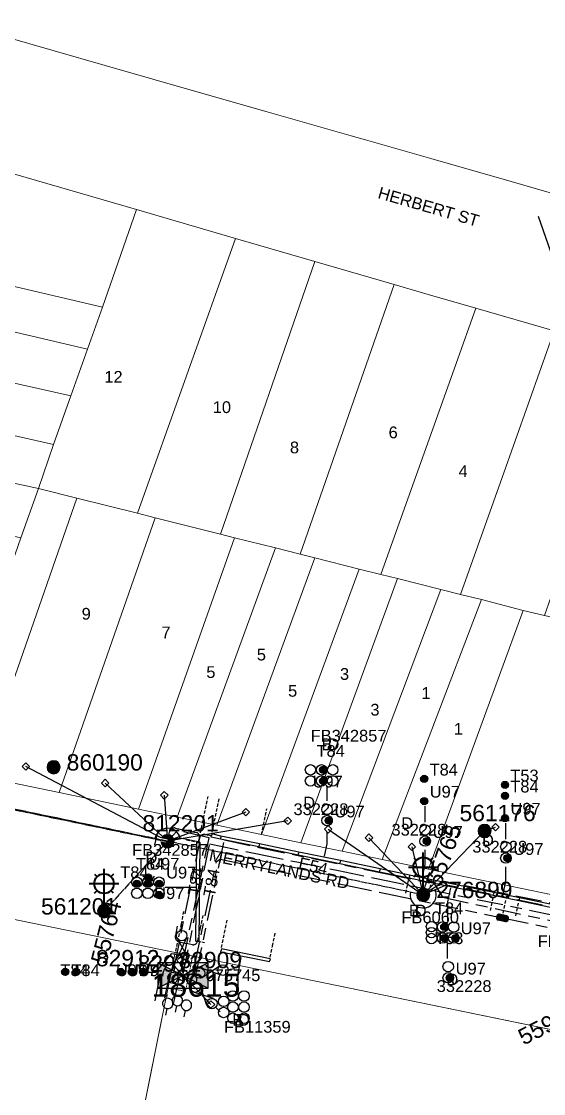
# Model space of a CAD drawing. Header units: metres. Extents: x 314484 to 315473, y 6253544 to 6254134.
# Drawn here: x 314827.2 to 314907.1, y 6253935.7 to 6254099.8 of the extents above; entities that cross this region are included whole.
import ezdxf
from ezdxf.enums import TextEntityAlignment as Align

# ---------------------------------------------------------------- set-up
doc = ezdxf.new("R2010")
doc.units = ezdxf.units.M
for name, pattern in [('Cable Exist OH', [1, 1, 0]), ('Cable Exist UG', [8.2, 4, -1.2, 1.8, -1.2]), ('DASHED', [0.75, 0.5, -0.25]), ('HIDDEN', [0.375, 0.25, -0.125]), ('HIDDEN2', [0.1875, 0.125, -0.0625])]:
    doc.linetypes.add(name, pattern=pattern)
doc.layers.get('0').update_dxf_attribs({"color": 6})
for name, color, linetype, lineweight in [('Cadastre Land Parcels_SP_EXT', 9, 'Continuous', 5), ('Cadastre Other Property_SP_EXT', 9, 'HIDDEN', 5), ('Cadastre Roads_SP_EXT', 9, 'Continuous', 5)]:
    doc.layers.add(name, color=color, linetype=linetype, lineweight=lineweight)
for name, color, linetype in [('Duct_SP_EXT', 7, 'Continuous'), ('Equip_HV_EXT', 7, 'Continuous'), ('Equip_LV_EXT', 7, 'Continuous'), ('Equip_SP_SL_EXT', 7, 'Continuous'), ('Mains_HV_EXT', 7, 'Continuous'), ('Mains_LV_EXT', 7, 'Continuous'), ('Mains_SL_EXT', 7, 'Continuous'), ('Services_SP_EXT', 7, 'Continuous'), ('Sub_SP_EXT', 7, 'Continuous'), ('SupportsOH_SP_TR_HV_LV_SL_EXT', 7, 'Continuous'), ('Trench_SP_EXT', 7, 'Continuous')]:
    doc.layers.add(name, color=color, linetype=linetype)
doc.layers.add('UNKNOWN_FEATURES', color=1, linetype='DASHED', plot=False)
doc.styles.add('iecARIAL', font='arial.ttf', dxfattribs={"height": 2})
doc.styles.add('POLE_LABEL', font='arial.ttf')
doc.styles.get("Standard").update_dxf_attribs({"font": 'arial.ttf'})
doc.styles.add('SWITCH_LABEL', font='arial.ttf', dxfattribs={"height": 2.5})

# ---------------------------------------------------------------- blocks, each defined once
blk = doc.blocks.new('SUB_PADMOUNT_EXT')
for points in [[(0, 0), (-3.84, 1.92), (-3.84, -1.92)], [(0, 0), (3.84, 1.92), (3.84, -1.92)]]:
    blk.add_hatch(color=256).paths.add_polyline_path(points)
for p, q in [((3.84, 1.92), (-3.84, -1.92)), ((-3.84, 1.92), (3.84, -1.92))]:
    blk.add_line(p, q)
blk.add_lwpolyline([(-3.84, -1.92), (3.84, -1.92), (3.84, 1.92), (-3.84, 1.92)], close=True)
for tag, height, flags, p in [('ASSET_NUM', 3.5, 8, (2, 2)), ('STREET_CODE', 0.2, 9, (1.5, 0)), ('CONSTRUCTED_VOLTAGE', 0.2, 9, (1.5, -0.2)), ('OPERATING_VOLTAGE', 0.2, 9, (1.5, -0.6)), ('ORIENTATION', 0.2, 9, (1.5, -0.8)), ('OWNED_BY', 0.2, 9, (1.5, -1)), ('OPERATED_BY', 0.2, 9, (1.5, -1.2)), ('SECONDARY_VOLTAGE', 0.2, 9, (1.5, -1.6)), ('NO_PHASES', 0.2, 9, (1.5, -0.4)), ('MAINTAINED_BY', 0.2, 9, (1.5, -1.4)), ('STATE', 0.2, 9, (1.5, -1.8)), ('SUBSTATION_TYPE', 0.2, 9, (1.5, -2.2)), ('STREETNAME', 0.2, 9, (1.5, -3)), ('SUBURB', 0.2, 9, (1.5, -3.2)), ('PARENT', 0.2, 9, (1.5, -2)), ('USAGE', 0.2, 9, (1.5, -2.4)), ('LEGEND', 0.2, 9, (1.5, -2.6)), ('LOCATION', 0.2, 9, (1.5, -2.8)), ('Z', 0.2, 1, (1.5, -3.6)), ('NOTES', 0.2, 9, (1.5, -3.4))]:
    blk.add_attdef(tag, text='', height=height, dxfattribs=dict(flags=flags)).set_placement(p, align=Align.MIDDLE_LEFT)
blk = doc.blocks.new('DUCT_EXT')
blk.add_circle((0, 0.8), 0.8)
at = {"flags": 1}
blk.add_attdef('Z', (0, 0), '', height=0.2, dxfattribs=at)
at = {"flags": 9}
for tag, p in [('DUCT_CODE', (0, 0)), ('XSECT_TYPE', (0, -0.2)), ('STATE', (0, -0.6)), ('FB_REFERENCE', (0, -0.4)), ('NOTES', (0, -0.8))]:
    blk.add_attdef(tag, text='', height=0.2, dxfattribs=at).set_placement(p, align=Align.MIDDLE_LEFT)
blk = doc.blocks.new('SL_LANTERN_EXT')
at = {"lineweight": 40}
for p, q in [((-1.46, 5.68), (-1.06, 5.28)), ((0, 1.97), (0, 6.47)), ((1.46, 5.68), (1.06, 5.28)), ((-2.25, 4.22), (2.25, 4.22)), ((-1.46, 2.76), (-1.06, 3.16)), ((0, 0), (0, 2.72)), ((1.46, 2.76), (1.06, 3.16))]:
    blk.add_line(p, q, dxfattribs=at)
blk.add_circle((0, 4.22), 1.5, dxfattribs=at)
at = {"style": 'iecARIAL', "flags": 8}
blk.add_attdef('ASSET_NUM', (1.5, 1.5), '', height=2.5, dxfattribs=at)
for tag, p, height, flags in [('OPERATING_VOLTAGE', (0.98, -1.65), 0.2, 9), ('CONSTRUCTED_VOLTAGE', (0.98, -0.65), 0.2, 9), ('CONTROL_TYPE', (0.98, -0.85), 0.2, 9), ('LANTERN_PURPOSE', (0.98, -1.05), 0.2, 9), ('LANTERN_TYPE', (0.98, -1.25), 0.2, 9), ('NO_PHASES', (0.98, -1.45), 0.2, 9), ('LNUMBER', (2.18, -3.25), 2.5, 8), ('ORIENTATION', (0.98, -1.85), 0.2, 9), ('OWNED_BY', (0.98, -2.05), 0.2, 9), ('STATE', (0.98, -2.25), 0.2, 9), ('USAGE', (0.98, -2.45), 0.2, 9), ('CEXIST', (0.98, -2.65), 0.2, 9), ('CNEW', (0.98, -2.85), 0.2, 9), ('CNUMBER', (0.98, -3.05), 0.2, 9), ('CREMOVE', (0.98, -3.25), 0.2, 9), ('CREPLACE', (0.98, -3.45), 0.2, 9), ('LKINGHEIGHT', (0.98, -3.65), 0.2, 9), ('LBRACKET', (0.98, -3.85), 0.2, 9), ('LBRACKETVOCAB', (0.98, -4.05), 0.2, 9), ('LCATEGORY', (0.98, -4.25), 0.2, 9), ('LCHARGE1', (0.98, -4.45), 0.2, 9), ('LCHARGE1PERCENT', (0.98, -4.65), 0.2, 9), ('LCHARGE2', (0.98, -4.85), 0.2, 9), ('LCHARGE2PERCENT', (0.98, -5.05), 0.2, 9), ('LCHARGE3', (0.98, -5.25), 0.2, 9), ('LCHARGE3PERCENT', (0.98, -5.45), 0.2, 9), ('LEXIST', (0.98, -5.65), 0.2, 9), ('LLAMP', (0.98, -5.85), 0.2, 9), ('LLAMPVOCAB', (0.98, -6.05), 0.2, 9), ('LMAST', (0.98, -6.25), 0.2, 9), ('LMASTVOCAB', (0.98, -6.45), 0.2, 9), ('LNEW', (0.98, -6.65), 0.2, 9), ('LANTNUMBER', (0.98, -6.85), 0.2, 9), ('LOUTREACH', (0.98, -7.25), 0.2, 9), ('LOUTREACHVOCAB', (0.98, -7.45), 0.2, 9), ('LRATECODE', (0.98, -7.65), 0.2, 9), ('LREMOVE', (0.98, -7.85), 0.2, 9), ('LREPLACE', (0.98, -8.05), 0.2, 9), ('LTYPE', (0.98, -8.25), 0.2, 9), ('STREETNAME', (0.98, -9.25), 0.2, 9), ('SUBURB', (0.98, -9.45), 0.2, 1), ('LTYPEVOCAB', (0.98, -8.45), 0.2, 9), ('LEGEND', (0.98, -8.65), 0.2, 9), ('LOCATION', (0.98, -8.85), 0.2, 9), ('NOTES', (0.98, -9.05), 0.2, 9)]:
    blk.add_attdef(tag, p, '', height=height, dxfattribs=dict(flags=flags))
blk = doc.blocks.new('CCP_EXT')
at = {"flags": 9}
for tag, p in [('LIFE_SUPPORT', (0, -1.6)), ('STATE', (0, -1.8)), ('NOTES', (0, -2))]:
    blk.add_attdef(tag, text='', height=0.2, dxfattribs=at).set_placement(p, align=Align.MIDDLE_LEFT)
blk.add_wipeout([(0, 0.57), (0.57, 0), (0, -0.57), (-0.57, 0)])
blk.add_lwpolyline([(-0.57, 0), (0, 0.57), (0.57, 0), (0, -0.57), (-0.57, 0)])
at = {"flags": 1}
blk.add_attdef('Z', (0, 0), '', height=0.2, dxfattribs=at)
at = {"flags": 9}
for tag, p in [('CCP_TYPE', (0, 0)), ('CONSTRUCTED_VOLTAGE', (0, -0.2)), ('OPERATING_VOLTAGE', (0, -0.6)), ('ORIENTATION', (0, -0.8)), ('OWNED_BY', (0, -1)), ('NO_PHASES', (0, -0.4)), ('USAGE', (0, -1.2)), ('LEGEND', (0, -1.4))]:
    blk.add_attdef(tag, text='', height=0.2, dxfattribs=at).set_placement(p, align=Align.MIDDLE_LEFT)
blk = doc.blocks.new('POLE_EXT')
blk.add_hatch(color=256).paths.add_polyline_path([(-1, 0, 1), (1, 0, 1)])
blk.add_lwpolyline([(-1, 0, 1), (1, 0, 1)], format="xyb", close=True)
for tag, height, flags, p in [('pNumber', 2.5, 8, (-17.84, 2.07)), ('OWNED_BY', 0.2, 9, (1.35, -0.4)), ('SPECIAL_USE', 0.2, 9, (1.35, -0.8)), ('STATE', 0.2, 9, (1.35, -1)), ('cLV', 0.2, 9, (1.35, -1.4)), ('hDepth', 0.2, 9, (1.35, -1.6)), ('PARENT', 0.2, 9, (1.35, -0.6)), ('USAGE', 0.2, 9, (1.35, -1.2)), ('hDia', 0.2, 9, (1.35, -1.8)), ('cHV', 0.2, 9, (1.35, -2)), ('LBRACKET', 0.2, 9, (1.35, -2.2)), ('LExisting', 0.2, 9, (1.35, -2.4)), ('LANTNUMBER', 0.2, 9, (1.35, -2.6)), ('LOther', 0.2, 9, (1.35, -2.8)), ('LRemove', 0.2, 9, (1.35, -3)), ('LEGEND', 0.2, 9, (1.35, -3.2)), ('cLinedev', 0.2, 9, (1.35, -3.4)), ('pExisting', 0.2, 9, (1.35, -3.8)), ('pFooting', 0.2, 9, (1.35, -4.4)), ('pNew', 0.2, 9, (1.35, -4.6)), ('pRelocate', 0.2, 9, (1.35, -5)), ('LOCATION', 0.2, 9, (1.35, -3.6)), ('PFNUMBER', 0.2, 9, (1.35, -4)), ('NEWPFNUMBER', 0.2, 9, (1.35, -4.2)), ('pRemove', 0.2, 9, (1.35, -5.2)), ('pReplace', 0.2, 9, (1.35, -5.4)), ('pStay', 0.2, 9, (1.35, -5.6)), ('pType', 0.2, 9, (1.35, -5.8)), ('cspan', 0.2, 9, (1.35, -6)), ('STREETNAME', 0.2, 9, (1.35, -6.2)), ('SUBURB', 0.2, 9, (1.35, -6.4)), ('NOTES', 0.2, 9, (1.35, -6.6)), ('OPERATED_BY', 0.2, 9, (1.36, -7.01)), ('MAINTAINED_BY', 0.2, 9, (1.36, -6.81))]:
    blk.add_attdef(tag, text='', height=height, dxfattribs=dict(flags=flags)).set_placement(p, align=Align.MIDDLE_LEFT)
at = {"style": 'POLE_LABEL'}
for tag, height, flags, p in [('ASSET_NUM', 2.5, 8, (2, 2)), ('STRUCTURE_PLANT_NUMBER', 0.2, 9, (1.35, 0.03)), ('STREET_CODE', 0.2, 9, (1.35, -0.2))]:
    blk.add_attdef(tag, text='', height=height, dxfattribs=dict(at, flags=flags)).set_placement(p, align=Align.MIDDLE_LEFT)
at = {"flags": 1}
blk.add_attdef('Z', (1.35, -7.33), '', height=0.2, dxfattribs=at)
blk = doc.blocks.new('HV_STJ_EXT')
h = blk.add_hatch(color=256)
edge = h.paths.add_edge_path()
edge.add_ellipse((-0.59, 0.13), major_axis=(0.226, 0.226), ratio=1, start_angle=45, end_angle=135)
edge.add_line((-0.91, 0.13), (-0.91, -0.13))
edge.add_ellipse((-0.59, -0.13), major_axis=(0.226, 0.226), ratio=1, start_angle=135, end_angle=225)
edge.add_line((-0.59, -0.45), (0.59, -0.45))
edge.add_ellipse((0.59, -0.13), major_axis=(-0.226, 0.226), ratio=1, start_angle=135, end_angle=225)
edge.add_line((0.91, -0.13), (0.91, 0.13))
edge.add_ellipse((0.59, 0.13), major_axis=(-0.226, 0.226), ratio=1, start_angle=225, end_angle=315)
edge.add_line((0.59, 0.45), (-0.59, 0.45))
blk.add_lwpolyline([(-0.91, 0.13), (-0.91, -0.13, 0.414214), (-0.59, -0.45), (0.59, -0.45, 0.414214), (0.91, -0.13), (0.91, 0.13, 0.414214), (0.59, 0.45), (-0.59, 0.45, 0.414214)], format="xyb", close=True)
for tag, flags, p in [('ORIENTATION', 9, (1.5, 0)), ('Z', 1, (1.5, -0.8)), ('USAGE', 9, (1.5, -0.2)), ('LEGEND', 9, (1.5, -0.4)), ('NOTES', 9, (1.5, -0.6))]:
    blk.add_attdef(tag, text='', height=0.2, dxfattribs=dict(flags=flags)).set_placement(p, align=Align.MIDDLE_LEFT)
blk = doc.blocks.new('LV_UG_DFUSE_CLOSED_EXT')
for points in [[(1, 0), (0, 0)], [(5.04, 0.73), (2.16, -0.72)], [(5.05, -0.71), (2.16, 0.72)], [(6.2, 0.01), (7.2, 0.01)]]:
    blk.add_lwpolyline(points)
for centre in [(1.8, 0), (5.4, 0.01)]:
    blk.add_circle(centre, 0.8)
at = {"flags": 9}
for tag, p in [('ACTUAL_STATUS', (0, 0)), ('CONSTRUCTED_VOLTAGE', (0, -0.2)), ('OPERATING_VOLTAGE', (0, -0.6)), ('ORIENTATION', (0, -0.8)), ('STATE', (0, -1)), ('SWITCH_TYPE', (0, -1.2)), ('NO_PHASES', (0, -0.4)), ('USAGE', (0, -1.4)), ('NOTES', (0, -1.6))]:
    blk.add_attdef(tag, text='', height=0.2, dxfattribs=at).set_placement(p, align=Align.MIDDLE_LEFT)
at = {"flags": 1}
blk.add_attdef('Z', (0, 0), '', height=0.2, dxfattribs=at)
blk = doc.blocks.new('SWG_HOLEC_SU_EXT')
blk.add_line((1.8, -2), (5.8, -2))
for points in [[(1, 0), (0, 0)], [(6.6, 0), (7.6, 0)]]:
    blk.add_lwpolyline(points)
for points in [[(1.8, -0.8, 1), (1.8, 0.8, 1)], [(5.8, -0.8, 1), (5.8, 0.8, 1)]]:
    blk.add_lwpolyline(points, format="xyb", close=True)
at = {"style": 'SWITCH_LABEL', "flags": 8}
blk.add_attdef('ASSET_NUM', text='', height=2.5, rotation=179.9544, dxfattribs=at).set_placement((-2.4, 0), align=Align.MIDDLE_LEFT)
at = {"flags": 1}
blk.add_attdef('Z', (0, 0), '', height=0.2, dxfattribs=at)
at = {"flags": 9}
for tag, p in [('ACTUAL_STATUS', (0, -0.4)), ('CONSTRUCTED_VOLTAGE', (0, -0.6)), ('OPERATING_VOLTAGE', (0, -1)), ('ORIENTATION', (0, -1.2)), ('OWNED_BY', (0, -1.4)), ('NO_PHASES', (0, -0.8)), ('PARENT', (0, -1.6)), ('STATE', (0, -1.8)), ('SWITCH_TYPE', (0, -2)), ('STREETNAME', (0, -2.6)), ('SUBURB', (0, -2.8)), ('USAGE', (0, -2.2)), ('LOCATION', (0, -2.4)), ('NOTES', (0, -3))]:
    blk.add_attdef(tag, text='', height=0.2, dxfattribs=at).set_placement(p, align=Align.MIDDLE_LEFT)
at = {"style": 'SWITCH_LABEL', "flags": 9}
blk.add_attdef('STREET_CODE', text='', height=0.2, dxfattribs=at).set_placement((0, -0.2), align=Align.MIDDLE_LEFT)
blk = doc.blocks.new('End Shackle_EXT')
at = {"flags": 9}
for tag, p in [('STATE', (0, -1.2)), ('USAGE', (0, -1.4)), ('NOTES', (0, -1.6))]:
    blk.add_attdef(tag, text='', height=0.2, dxfattribs=at).set_placement(p, align=Align.MIDDLE_LEFT)
blk.add_wipeout([(0, 0.25), (1.81, 0.25), (1.82, -0.25), (0, -0.25)])
blk.add_line((1.81, -1), (1.81, 1))
at = {"flags": 1}
blk.add_attdef('Z', (0, 0), '', height=0.2, dxfattribs=at)
at = {"flags": 9}
for tag, p in [('CONNECTOR_TYPE', (0, 0)), ('CONSTRUCTED_VOLTAGE', (0, -0.2)), ('OPERATING_VOLTAGE', (0, -0.6)), ('ORIENTATION', (0, -0.8)), ('OWNED_BY', (0, -1)), ('NO_PHASES', (0, -0.4))]:
    blk.add_attdef(tag, text='', height=0.2, dxfattribs=at).set_placement(p, align=Align.MIDDLE_LEFT)
blk = doc.blocks.new('CABLE_LARGE_EXT')
h = blk.add_hatch(color=256)
edge = h.paths.add_edge_path()
edge.add_arc((0, 0.55), 0.55, 0, 360)
blk.add_circle((0, 0.55), 0.55)
at = {"flags": 1}
blk.add_attdef('Z', (0, 0), '', height=0.2, dxfattribs=at)
at = {"flags": 9}
for tag, p in [('COND_CODE', (0, 0)), ('STATE', (0, -0.4)), ('XSECT_SIZE', (0, -0.6)), ('FB_REFERENCE', (0, -0.2)), ('NOTES', (0, -0.8))]:
    blk.add_attdef(tag, text='', height=0.2, dxfattribs=at).set_placement(p, align=Align.MIDDLE_LEFT)

msp = doc.modelspace()

# ---------------------------------------------------------------- linework, layer by layer
at = {"layer": 'Cadastre Land Parcels_SP_EXT', "linetype": 'Continuous'}
for points in [[(314860.01, 6254066.6), (314844.85, 6254071.04), (314839.62, 6254056.11), (314837.35, 6254049.64), (314834.82, 6254042.52), (314832.17, 6254035.05), (314829.84, 6254028.35), (314835.7, 6254026.85), (314845.01, 6254024.54), (314860.01, 6254066.6)], [(314872.13, 6254063.08), (314860.01, 6254066.6), (314845.01, 6254024.54), (314847.68, 6254023.83), (314857.69, 6254021.35), (314872.13, 6254063.08)], [(314839.62, 6254056.11), (314798.07, 6254065.82), (314795.84, 6254059.42), (314837.35, 6254049.64), (314839.62, 6254056.11)], [(314884.28, 6254059.54), (314872.13, 6254063.08), (314857.69, 6254021.35), (314859.83, 6254020.8), (314866.14, 6254019.24), (314869.87, 6254018.29), (314884.28, 6254059.54)], [(314837.35, 6254049.64), (314795.84, 6254059.42), (314793.2, 6254051.83), (314834.82, 6254042.52), (314837.35, 6254049.64)], [(314889.46, 6254058.04), (314884.28, 6254059.54), (314869.87, 6254018.29), (314872.12, 6254017.72), (314878.92, 6254016), (314882.22, 6254015.19), (314893.74, 6254047.46), (314896.75, 6254055.92), (314889.46, 6254058.04)], [(314900.78, 6254030.03), (314908.75, 6254052.44), (314896.75, 6254055.92), (314893.74, 6254047.46), (314882.22, 6254015.19), (314884.8, 6254014.54), (314891.4, 6254012.86), (314894.42, 6254012.13), (314900.78, 6254030.03)], [(314834.82, 6254042.52), (314793.2, 6254051.83), (314790.64, 6254044.46), (314832.17, 6254035.05), (314834.82, 6254042.52)], [(314908.22, 6254011.64), (314912.29, 6254023.23), (314917.38, 6254037.82), (314921.22, 6254048.82), (314908.75, 6254052.44), (314900.78, 6254030.03), (314894.42, 6254012.13), (314897.64, 6254011.33), (314904.03, 6254009.68), (314907.27, 6254008.91), (314908.22, 6254011.64)], [(314832.17, 6254035.05), (314790.64, 6254044.46), (314788.16, 6254037.31), (314829.84, 6254028.35), (314832.17, 6254035.05)], [(314829.84, 6254028.35), (314788.16, 6254037.31), (314785.71, 6254030.22), (314827.15, 6254020.78), (314829.84, 6254028.35)], [(314835.7, 6254026.85), (314829.84, 6254028.35), (314827.15, 6254020.78), (314824.89, 6254014.31), (314822.24, 6254006.79), (314816.13, 6254008.08), (314808.8, 6253986.81), (314820.87, 6253984.31), (314835.7, 6254026.85)], [(314845.01, 6254024.54), (314835.7, 6254026.85), (314820.87, 6253984.31), (314833.03, 6253981.79), (314847.68, 6254023.83), (314845.01, 6254024.54)], [(314857.69, 6254021.35), (314847.68, 6254023.83), (314833.03, 6253981.79), (314845.13, 6253979.28), (314859.83, 6254020.8), (314857.69, 6254021.35)], [(314866.14, 6254019.24), (314859.83, 6254020.8), (314845.13, 6253979.28), (314851.05, 6253978.05), (314866.14, 6254019.24)], [(314872.12, 6254017.72), (314869.87, 6254018.29), (314866.14, 6254019.24), (314851.05, 6253978.05), (314857.12, 6253976.79), (314872.12, 6254017.72)], [(314878.92, 6254016), (314872.12, 6254017.72), (314857.12, 6253976.79), (314863.98, 6253975.37), (314878.92, 6254016)], [(314884.8, 6254014.54), (314882.22, 6254015.19), (314878.92, 6254016), (314863.98, 6253975.37), (314869.97, 6253974.13), (314884.8, 6254014.54)], [(314891.4, 6254012.86), (314884.8, 6254014.54), (314869.97, 6253974.13), (314876.33, 6253972.81), (314891.4, 6254012.86)], [(314897.64, 6254011.33), (314894.42, 6254012.13), (314891.4, 6254012.86), (314876.33, 6253972.81), (314882.44, 6253971.54), (314897.64, 6254011.33)], [(314904.03, 6254009.68), (314897.64, 6254011.33), (314882.44, 6253971.54), (314889.54, 6253970.06), (314904.03, 6254009.68)], [(314926.91, 6253965.43), (314929.12, 6253972.2), (314935.01, 6253990.27), (314939.87, 6254001.52), (314909.53, 6254008.39), (314907.27, 6254008.91), (314904.03, 6254009.68), (314889.54, 6253970.06), (314922.79, 6253963.18), (314926.91, 6253965.43)], [(314850.77, 6253957.33), (314766.61, 6253974.61), (314747.02, 6253885.01), (314832.46, 6253866.32), (314850.77, 6253957.33)], [(314896.79, 6253896.36), (314900.7, 6253898.3), (314914.17, 6253938.18), (314914.3, 6253941.12), (314912.84, 6253943.68), (314910.25, 6253945.11), (314866.57, 6253954.1), (314850.77, 6253957.33), (314838.49, 6253896.3), (314892.93, 6253884.95), (314896.79, 6253896.36)]]:
    msp.add_lwpolyline(points, close=True, dxfattribs=at)
at = {"layer": 'Cadastre Other Property_SP_EXT', "linetype": 'HIDDEN2'}
msp.add_lwpolyline([(314850.77, 6253957.33), (314849.68, 6253951.9), (314852.34, 6253951.39), (314853.44, 6253956.78), (314850.77, 6253957.33)], close=True, dxfattribs=at)
at = {"layer": 'Cadastre Roads_SP_EXT', "linetype": 'Continuous'}
msp.add_lwpolyline([(314804, 6254082.89), (314844.85, 6254071.04), (314860.01, 6254066.6), (314872.13, 6254063.08), (314884.28, 6254059.54), (314889.46, 6254058.04), (314896.75, 6254055.92), (314908.75, 6254052.44), (314921.22, 6254048.82), (314953.53, 6254039.42), (314959.83, 6254050.41), (314965.48, 6254060.26), (314961.23, 6254058.4), (314926.29, 6254068.38), (314926.29, 6254068.38), (314914.18, 6254071.87), (314902.15, 6254075.32), (314889.86, 6254078.83), (314879.89, 6254081.69), (314877.7, 6254082.32), (314864.85, 6254085.99), (314854.65, 6254088.91), (314840.06, 6254093.09), (314816.58, 6254099.81)], dxfattribs=at)
at = {"layer": 'Duct_SP_EXT'}
for p, q in [((314856.25, 6253974.99), (314856.3, 6253975.23)), ((314857.68, 6253974.68), (314856.25, 6253974.99)), ((314856.35, 6253975.46), (314856.3, 6253975.23)), ((314857.77, 6253975.15), (314856.35, 6253975.46)), ((314857.68, 6253974.68), (314857.73, 6253974.92)), ((314863.59, 6253973.47), (314857.68, 6253974.68)), ((314857.77, 6253975.15), (314857.73, 6253974.92)), ((314863.69, 6253973.94), (314857.77, 6253975.15)), ((314853.94, 6253959.07), (314854.1, 6253974.17)), ((314854.1, 6253974.17), (314854.34, 6253974.17)), ((314854.58, 6253974.16), (314854.34, 6253974.17)), ((314854.42, 6253959.07), (314854.58, 6253974.16)), ((314863.59, 6253973.47), (314863.64, 6253973.71)), ((314869.57, 6253972.23), (314863.59, 6253973.47)), ((314863.69, 6253973.94), (314863.64, 6253973.71)), ((314869.67, 6253972.7), (314863.69, 6253973.94)), ((314869.57, 6253972.23), (314869.62, 6253972.46)), ((314875.94, 6253970.91), (314869.57, 6253972.23)), ((314869.67, 6253972.7), (314869.62, 6253972.46)), ((314876.04, 6253971.38), (314869.67, 6253972.7)), ((314876.04, 6253971.38), (314875.99, 6253971.14)), ((314882.15, 6253970.11), (314876.04, 6253971.38)), ((314875.94, 6253970.91), (314875.99, 6253971.14)), ((314882.05, 6253969.64), (314875.94, 6253970.91)), ((314882.05, 6253969.64), (314882.1, 6253969.88)), ((314886.55, 6253968.7), (314882.05, 6253969.64)), ((314882.15, 6253970.11), (314882.1, 6253969.88)), ((314886.64, 6253969.17), (314882.15, 6253970.11)), ((314886.55, 6253968.7), (314886.6, 6253968.94)), ((314886.55, 6253968.7), (314886.6, 6253968.94)), ((314889.95, 6253967.99), (314886.55, 6253968.7)), ((314886.64, 6253969.17), (314886.6, 6253968.94)), ((314886.64, 6253969.17), (314886.6, 6253968.94)), ((314890.05, 6253968.46), (314886.64, 6253969.17)), ((314889.95, 6253967.99), (314890, 6253968.23)), ((314889.95, 6253967.99), (314890, 6253968.23)), ((314899.44, 6253966.03), (314889.95, 6253967.99)), ((314890.05, 6253968.46), (314890, 6253968.23)), ((314890.05, 6253968.46), (314890, 6253968.23)), ((314899.54, 6253966.5), (314890.05, 6253968.46)), ((314899.54, 6253966.5), (314899.49, 6253966.26)), ((314899.54, 6253966.5), (314899.49, 6253966.26)), ((314901.51, 6253966.09), (314899.54, 6253966.5)), ((314899.44, 6253966.03), (314899.49, 6253966.26)), ((314899.44, 6253966.03), (314899.49, 6253966.26)), ((314901.41, 6253965.62), (314899.44, 6253966.03)), ((314901.41, 6253965.62), (314901.46, 6253965.86)), ((314901.41, 6253965.62), (314901.46, 6253965.86)), ((314903.35, 6253965.22), (314901.41, 6253965.62)), ((314901.51, 6253966.09), (314901.46, 6253965.86)), ((314901.51, 6253966.09), (314901.46, 6253965.86)), ((314903.45, 6253965.69), (314901.51, 6253966.09)), ((314903.35, 6253965.22), (314903.4, 6253965.45)), ((314903.35, 6253965.22), (314903.4, 6253965.45)), ((314923.1, 6253961.13), (314903.35, 6253965.22)), ((314903.45, 6253965.69), (314903.4, 6253965.45)), ((314903.45, 6253965.69), (314903.4, 6253965.45)), ((314923.02, 6253961.64), (314903.45, 6253965.69)), ((314853.94, 6253959.07), (314854.18, 6253959.07)), ((314854.42, 6253959.07), (314854.18, 6253959.07)), ((314857.74, 6253957.39), (314857.79, 6253957.63)), ((314865.19, 6253955.87), (314857.74, 6253957.39)), ((314857.83, 6253957.86), (314857.79, 6253957.63)), ((314865.29, 6253956.34), (314857.83, 6253957.86)), ((314865.19, 6253955.87), (314865.24, 6253956.1)), ((314865.29, 6253956.34), (314865.24, 6253956.1))]:
    msp.add_line(p, q, dxfattribs=at)
for points in [[(314873.99, 6253982.7), (314873.99, 6253980.54)], [(314888.94, 6253979.74), (314888.94, 6253977.29)], [(314873.95, 6253976.17), (314873.95, 6253973.93), (314873.54, 6253972.06)], [(314901.29, 6253977.14), (314901.29, 6253974.69)], [(314888.95, 6253973.03), (314888.95, 6253970.79), (314888.54, 6253968.92)], [(314901.3, 6253970.43), (314901.3, 6253968.19), (314900.89, 6253966.32)], [(314845.74, 6253969.07), (314846.2, 6253968.79)], [(314847.54, 6253968.99), (314846.99, 6253968.16)], [(314849.22, 6253967.33), (314851.81, 6253967.33), (314853.87, 6253967.31)], [(314892.49, 6253962.16), (314892.49, 6253965.07), (314892.94, 6253967.24)], [(314892.45, 6253956.43), (314892.45, 6253958.75)], [(314846.58, 6253954.29), (314847.78, 6253954.29), (314850.27, 6253957.16), (314851.94, 6253956.82)], [(314860.39, 6253951.74), (314860.39, 6253954.09), (314860.88, 6253956.57)]]:
    msp.add_lwpolyline(points, dxfattribs=at)
at = {"layer": 'Mains_HV_EXT', "linetype": 'Continuous'}
msp.add_lwpolyline([(314851.53, 6253974.83, 0.803877), (314847.66, 6253974.75)], format="xyb", dxfattribs=at)
at = {"layer": 'Mains_HV_EXT', "linetype": 'Cable Exist UG'}
for points in [[(314852.09, 6253953.78), (314853.68, 6253954.92), (314857.11, 6253971.27), (314857.66, 6253971.59), (314857.66, 6253971.59), (314864.53, 6253970.17), (314870.51, 6253968.93), (314876.88, 6253967.61), (314882.99, 6253966.34), (314890.08, 6253964.86), (314900.84, 6253962.62)], [(314900.84, 6253962.62), (314923.58, 6253957.91), (314931.05, 6253961.99), (314931.05, 6253961.99), (314932.08, 6253965.15), (314948.43, 6253964.36), (314950.91, 6253971.61), (314961.95, 6253969.93), (314963.25, 6253968.73)]]:
    msp.add_lwpolyline(points, dxfattribs=at)
at = {"layer": 'Mains_LV_EXT', "linetype": 'Continuous'}
msp.add_lwpolyline([(314886.76, 6253966.56, 1.362166), (314890.56, 6253966.93)], format="xyb", dxfattribs=at)
at = {"layer": 'Mains_LV_EXT', "linetype": 'Cable Exist UG'}
msp.add_lwpolyline([(314926.15, 6253962.75), (314923.04, 6253961.25), (314892.22, 6253967.64), (314888.72, 6253966.15)], dxfattribs=at)
at = {"layer": 'Mains_SL_EXT', "linetype": 'Cable Exist UG'}
msp.add_lwpolyline([(314926.15, 6253962.75), (314922.89, 6253961.89), (314891.93, 6253968.18), (314888.72, 6253966.15)], dxfattribs=at)
at = {"layer": 'Services_SP_EXT'}
msp.add_lwpolyline([(314914.05, 6254047.88), (314906.33, 6254069.97)], dxfattribs=at)
at = {"layer": 'Trench_SP_EXT', "linetype": 'Cable Exist UG'}
for points in [[(314849.59, 6253974.35), (314849.88, 6253975.77), (314849.88, 6253975.77, -0.426007), (314850.81, 6253976.36), (314850.81, 6253976.36), (314853.98, 6253975.71), (314853.98, 6253975.71, -0.385218), (314854.49, 6253974.88), (314854.49, 6253974.88), (314854.34, 6253974.17)], [(314854.34, 6253974.17), (314854.49, 6253974.88), (314854.49, 6253974.88, -0.360995), (314855.37, 6253975.39), (314855.37, 6253975.39), (314856.3, 6253975.23)], [(314888.72, 6253966.15), (314889.04, 6253967.7), (314889.04, 6253967.7, -0.396508), (314890, 6253968.23)], [(314851.07, 6253961.33), (314850.79, 6253959.95), (314850.79, 6253959.95, 0.388213), (314851.36, 6253958.94), (314851.36, 6253958.94), (314852.5, 6253958.71)], [(314854.18, 6253959.07, -0.412708), (314853.42, 6253958.52), (314853.42, 6253958.52), (314852.5, 6253958.71)]]:
    msp.add_lwpolyline(points, format="xyb", dxfattribs=at)
msp.add_lwpolyline([(314852.5, 6253958.71), (314851.59, 6253954.24)], dxfattribs=at)
at = {"layer": 'UNKNOWN_FEATURES'}
for points in [[(314854.34, 6253974.17), (314855.79, 6253981.19)], [(314857.46, 6253980.84), (314856.64, 6253976.89), (314856.39, 6253975.72)], [(314863.98, 6253975.37), (314864.8, 6253979.32)], [(314852.51, 6253974.55), (314854.34, 6253974.17)], [(314886.06, 6253966.41), (314886.49, 6253968.46)], [(314889.49, 6253965.7), (314889.91, 6253967.72)], [(314898.99, 6253963.74), (314899.41, 6253965.76)], [(314900.95, 6253963.33), (314901.36, 6253965.35)], [(314902.9, 6253962.93), (314903.32, 6253964.95)], [(314852.06, 6253963.61), (314851.67, 6253961.69), (314850.77, 6253957.33)], [(314855.01, 6253963.01), (314854.61, 6253961.09), (314854.18, 6253959.07)], [(314857.87, 6253958.08), (314858.33, 6253960.32), (314858.73, 6253962.29)], [(314865.32, 6253956.6), (314865.67, 6253958.31), (314866.08, 6253960.31)], [(314854.18, 6253959.07), (314854.84, 6253958.94), (314855.26, 6253958.85)]]:
    msp.add_lwpolyline(points, dxfattribs=at)

# ---------------------------------------------------------------- block references
at = {"layer": 'Duct_SP_EXT', "rotation": 90.0000000000002}
for name, p in [('DUCT_EXT', (314872.27, 6253985.28)), ('DUCT_EXT', (314873.97, 6253985.28)), ('DUCT_EXT', (314875.67, 6253985.28)), ('DUCT_EXT', (314872.27, 6253983.58)), ('DUCT_EXT', (314873.97, 6253983.58)), ('CABLE_LARGE_EXT', (314873.97, 6253985.28)), ('DUCT_EXT', (314875.67, 6253983.58)), ('CABLE_LARGE_EXT', (314889.42, 6253983.89)), ('CABLE_LARGE_EXT', (314873.97, 6253983.58)), ('CABLE_LARGE_EXT', (314901.78, 6253982.99)), ('CABLE_LARGE_EXT', (314901.78, 6253981.29)), ('DUCT_EXT', (314874.81, 6253979.22)), ('CABLE_LARGE_EXT', (314889.42, 6253980.49)), ('DUCT_EXT', (314874.81, 6253977.52)), ('DUCT_EXT', (314889.81, 6253976.08)), ('DUCT_EXT', (314889.81, 6253974.38)), ('CABLE_LARGE_EXT', (314889.81, 6253974.38)), ('DUCT_EXT', (314902.16, 6253973.48)), ('DUCT_EXT', (314902.16, 6253971.78)), ('CABLE_LARGE_EXT', (314902.16, 6253971.78)), ('DUCT_EXT', (314890.79, 6253961.29)), ('DUCT_EXT', (314892.49, 6253961.23)), ('CABLE_LARGE_EXT', (314892.49, 6253961.23)), ('DUCT_EXT', (314894.19, 6253961.23)), ('DUCT_EXT', (314890.79, 6253960.37)), ('DUCT_EXT', (314890.79, 6253959.46)), ('DUCT_EXT', (314892.49, 6253959.53)), ('CABLE_LARGE_EXT', (314892.49, 6253959.53)), ('DUCT_EXT', (314894.19, 6253959.53)), ('CABLE_LARGE_EXT', (314894.19, 6253959.53)), ('DUCT_EXT', (314893.34, 6253955.16)), ('DUCT_EXT', (314893.34, 6253953.46)), ('CABLE_LARGE_EXT', (314893.34, 6253953.46)), ('DUCT_EXT', (314858.98, 6253949.84)), ('DUCT_EXT', (314860.4, 6253950.67)), ('DUCT_EXT', (314862.1, 6253950.67)), ('DUCT_EXT', (314858.98, 6253948.14)), ('DUCT_EXT', (314860.4, 6253948.97)), ('DUCT_EXT', (314862.1, 6253948.97)), ('DUCT_EXT', (314860.4, 6253947.27)), ('DUCT_EXT', (314862.1, 6253947.27))]:
    msp.add_blockref(name, p, dxfattribs=at)
at = {"layer": 'Duct_SP_EXT'}
for name, p in [('DUCT_EXT', (314844.9, 6253967.28)), ('CABLE_LARGE_EXT', (314844.9, 6253967.28)), ('DUCT_EXT', (314846.6, 6253967.28)), ('CABLE_LARGE_EXT', (314846.6, 6253967.28)), ('CABLE_LARGE_EXT', (314846.61, 6253968.25)), ('DUCT_EXT', (314848.3, 6253967.28)), ('CABLE_LARGE_EXT', (314848.3, 6253967.28)), ('DUCT_EXT', (314844.9, 6253965.58)), ('DUCT_EXT', (314846.6, 6253965.58)), ('DUCT_EXT', (314848.3, 6253965.58)), ('CABLE_LARGE_EXT', (314848.3, 6253965.58)), ('CABLE_LARGE_EXT', (314833.94, 6253953.8)), ('CABLE_LARGE_EXT', (314835.64, 6253953.8)), ('CABLE_LARGE_EXT', (314842.44, 6253953.8)), ('CABLE_LARGE_EXT', (314844.14, 6253953.8)), ('CABLE_LARGE_EXT', (314845.84, 6253953.8))]:
    msp.add_blockref(name, p, dxfattribs=at)
at = {"layer": 'Equip_HV_EXT', "rotation": 348.2819992876994}
msp.add_blockref('HV_STJ_EXT', (314900.84, 6253962.62), dxfattribs=at)
at = {"layer": 'Equip_HV_EXT'}
ref = msp.add_blockref('SWG_HOLEC_SU_EXT', (314850.75, 6253955.21), dxfattribs=dict(at, rotation=258.7607158481109))
ref.add_attrib('ASSET_NUM', '82912', dxfattribs={"layer": '0', "height": 2.5, "style": 'SWITCH_LABEL'}).set_placement((314848.35, 6253956.46), align=Align.MIDDLE_RIGHT)
ref = msp.add_blockref('SWG_HOLEC_SU_EXT', (314852.28, 6253955.64), dxfattribs=dict(at, rotation=258.3041332052946))
ref.add_attrib('ASSET_NUM', '82911', dxfattribs={"layer": '0', "height": 2.5, "style": 'SWITCH_LABEL'}).set_placement((314849.88, 6253956.89), align=Align.TOP_CENTER)
at = {"layer": 'Equip_LV_EXT'}
for p, rotation in [((314851.93, 6253954.51), 91.6031411486015), ((314852.72, 6253953.95), 7.107466731529519)]:
    msp.add_blockref('LV_UG_DFUSE_CLOSED_EXT', p, dxfattribs=dict(at, rotation=rotation))
at = {"layer": 'Equip_SP_SL_EXT'}
ref = msp.add_blockref('SL_LANTERN_EXT', (314888.72, 6253966.15), dxfattribs=at)
ref.add_attrib('ASSET_NUM', '55765', dxfattribs={"layer": '0', "height": 2.5, "rotation": 70.294, "style": 'iecARIAL'}).set_placement((314890.22, 6253967.65), align=Align.MIDDLE_LEFT)
ref = msp.add_blockref('SL_LANTERN_EXT', (314839.88, 6253963.64), dxfattribs=at)
ref.add_attrib('ASSET_NUM', '55764', dxfattribs={"layer": '0', "height": 2.5, "rotation": 75.8512, "style": 'iecARIAL'}).set_placement((314841.39, 6253965.14), align=Align.MIDDLE_RIGHT)
ref = msp.add_blockref('SL_LANTERN_EXT', (314910.66, 6253947.07), dxfattribs=dict(at, rotation=347.269177912943))
ref.add_attrib('ASSET_NUM', '55913', dxfattribs={"layer": '0', "height": 2.5, "rotation": 26.8556, "style": 'iecARIAL'}).set_placement((314912.16, 6253948.57), align=Align.MIDDLE_RIGHT)
at = {"layer": 'Sub_SP_EXT'}
ref = msp.add_blockref('SUB_PADMOUNT_EXT', (314851.95, 6253953.81), dxfattribs=at)
ref.add_attrib('ASSET_NUM', '18615', dxfattribs={"layer": '0', "height": 3.5}).set_placement((314853.95, 6253954.06), align=Align.TOP_CENTER)
at = {"layer": 'SupportsOH_SP_TR_HV_LV_SL_EXT'}
ref = msp.add_blockref('POLE_EXT', (314832.16, 6253985.67), dxfattribs=at)
ref.add_attrib('ASSET_NUM', '860190', dxfattribs={"layer": '0', "height": 2.5, "style": 'POLE_LABEL'}).set_placement((314834.16, 6253986.42), align=Align.MIDDLE_LEFT)
ref = msp.add_blockref('POLE_EXT', (314849.59, 6253974.35), dxfattribs=at)
ref.add_attrib('ASSET_NUM', '812201', dxfattribs={"layer": '0', "height": 2.5, "style": 'POLE_LABEL'}).set_placement((314851.59, 6253975.1), align=Align.BOTTOM_CENTER)
ref = msp.add_blockref('POLE_EXT', (314888.72, 6253966.15), dxfattribs=at)
ref.add_attrib('ASSET_NUM', '276899', dxfattribs={"layer": '0', "height": 2.5, "rotation": 0.0009, "style": 'POLE_LABEL'}).set_placement((314890.72, 6253966.9), align=Align.MIDDLE_LEFT)
ref = msp.add_blockref('POLE_EXT', (314839.88, 6253963.64), dxfattribs=at)
ref.add_attrib('ASSET_NUM', '561201', dxfattribs={"layer": '0', "height": 2.5, "rotation": 0.0398, "style": 'POLE_LABEL'}).set_placement((314841.89, 6253964.39), align=Align.MIDDLE_RIGHT)

# ---------------------------------------------------------------- texts
at = {"layer": 'Cadastre Land Parcels_SP_EXT'}
for s, p in [('12', (314839.93, 6254044.52)), ('10', (314856.51, 6254039.88)), ('6', (314883.42, 6254036.02)), ('8', (314868.32, 6254033.72)), ('4', (314894.11, 6254030.07)), ('9', (314836.46, 6254008.26)), ('7', (314848.67, 6254005.41)), ('5', (314863.26, 6254002.02)), ('5', (314855.53, 6253999.34)), ('3', (314875.98, 6253999.05)), ('5', (314868.04, 6253996.47)), ('1', (314888.45, 6253996.14)), ('3', (314880.63, 6253993.58)), ('1', (314893.41, 6253990.65))]:
    msp.add_text(s, height=1.8, dxfattribs=at).set_placement(p)
at = {"layer": 'Cadastre Other Property_SP_EXT'}
msp.add_text('075745', height=1.8, dxfattribs=at).set_placement((314855.41, 6253952.94))
at = {"layer": 'Cadastre Roads_SP_EXT'}
for s, rotation, p in [('HERBERT ST', 343.9078, (314881.64, 6254072.8)), ('MERRYLANDS RD', 348.3452, (314855.84, 6253971.42))]:
    msp.add_text(s, height=1.8, rotation=rotation, dxfattribs=at).set_placement(p)
at = {"layer": 'Duct_SP_EXT'}
for s, p in [('FB342857', (314871.49, 6253989.6)), ('B', (314873.17, 6253988.28)), ('D', (314874.07, 6253988.28)), ('T84', (314872.39, 6253987.27)), ('T84', (314889.69, 6253984.41)), ('U97', (314871.79, 6253982.58)), ('T53', (314902.04, 6253983.51)), ('U97', (314889.71, 6253981.03)), ('T84', (314902.04, 6253981.81)), ('D', (314870.36, 6253979.36)), ('332228', (314868.87, 6253978.35)), ('U97', (314875.15, 6253978)), ('U97', (314902.07, 6253978.42)), ('D', (314885.36, 6253976.22)), ('332228', (314883.86, 6253975.21)), ('U97', (314890.15, 6253974.86)), ('D', (314897.71, 6253973.62)), ('FB342857', (314844.18, 6253972.12)), ('332228', (314896.22, 6253972.61)), ('U97', (314902.5, 6253972.26)), ('T84', (314844.77, 6253970)), ('D', (314846.22, 6253970.93)), ('U97', (314846.79, 6253970.01)), ('T84', (314842.36, 6253968.7)), ('U97', (314849.38, 6253968.65)), ('U97', (314847.56, 6253965.5)), ('B', (314886.52, 6253962.86)), ('D', (314887.42, 6253962.86)), ('T84', (314890.5, 6253963.19)), ('FB6060', (314885.38, 6253961.8)), ('U97', (314894.45, 6253960.12)), ('T53', (314890.53, 6253958.61)), ('FB6060', (314906.24, 6253958.14)), ('T84', (314833.2, 6253953.71)), ('T84', (314834.89, 6253953.71)), ('U97', (314841.7, 6253953.71)), ('U97', (314843.38, 6253953.71)), ('U97', (314845.07, 6253953.7)), ('U97', (314893.68, 6253953.95)), ('D', (314892.27, 6253952.3)), ('332228', (314890.78, 6253951.28)), ('FB11359', (314858.23, 6253945.05)), ('B', (314859.49, 6253946.12)), ('D', (314860.39, 6253946.12))]:
    msp.add_text(s, height=1.8, dxfattribs=at).set_placement(p)
at = {"layer": 'Mains_LV_EXT'}
for s, rotation, p in [('E54', 347.049, (314869.51, 6253970.18)), ('T84', 79.5775, (314854.42, 6253965.93)), ('T84', 79.5859, (314856.81, 6253965.73))]:
    msp.add_text(s, height=1.8, rotation=rotation, dxfattribs=at).set_placement(p)

# ---------------------------------------------------------------- next in the draw order: block references
at = {"layer": 'Services_SP_EXT'}
for p in [(314827.9, 6253985.78), (314840.04, 6253983.26), (314849.1, 6253981.38), (314861.56, 6253978.8), (314867.98, 6253977.47), (314874.17, 6253976.18), (314899.76, 6253976.52), (314880.42, 6253974.89), (314886.98, 6253973.51), (314856.24, 6253949.38)]:
    msp.add_blockref('CCP_EXT', p, dxfattribs=at)

# ---------------------------------------------------------------- next in the draw order: linework, layer by layer
at = {"layer": 'Cadastre Roads_SP_EXT', "linetype": 'Continuous'}
msp.add_lwpolyline([(314791.08, 6253990.48), (314776.19, 6253993.57), (314771.62, 6253984.52), (314766.61, 6253974.61), (314850.77, 6253957.33), (314866.57, 6253954.1), (314916.39, 6253943.85), (314918.55, 6253940.12), (314922.83, 6253953.08), (314926.91, 6253965.43), (314922.79, 6253963.18), (314889.54, 6253970.06), (314882.44, 6253971.54), (314876.33, 6253972.81), (314869.97, 6253974.13), (314863.98, 6253975.37), (314857.12, 6253976.79), (314851.05, 6253978.05), (314845.13, 6253979.28), (314833.03, 6253981.79), (314820.87, 6253984.31), (314808.8, 6253986.81), (314791.08, 6253990.48)], close=True, dxfattribs=at)
at = {"layer": 'Mains_HV_EXT', "linetype": 'Cable Exist UG'}
msp.add_lwpolyline([(314851.95, 6253953.81), (314856.05, 6253973.95), (314856.05, 6253973.95), (314856.51, 6253973.86), (314863.37, 6253972.43), (314869.36, 6253971.19), (314875.73, 6253969.87), (314881.83, 6253968.61), (314888.93, 6253967.12), (314923.26, 6253960.01)], dxfattribs=at)
at = {"layer": 'Mains_LV_EXT', "linetype": 'Cable Exist UG'}
msp.add_lwpolyline([(314851.95, 6253953.81), (314854, 6253954.18), (314858.3, 6253974.57), (314858.3, 6253974.57), (314863.58, 6253973.41), (314882.88, 6253969.41), (314882.88, 6253969.41), (314890.37, 6253967.87), (314891.69, 6253965.77), (314891.69, 6253965.77), (314923.42, 6253958.96), (314930.22, 6253962.68), (314932.92, 6253970.96), (314938.75, 6253988.85), (314943.29, 6253999.35), (314944.38, 6254001.86), (314944.38, 6254001.86), (314947.56, 6254009.25), (314946.82, 6254012.16)], dxfattribs=at)
at = {"layer": 'Services_SP_EXT'}
for points in [[(314849.59, 6253974.35), (314827.9, 6253985.78)], [(314840.04, 6253983.26), (314849.59, 6253974.35)], [(314849.1, 6253981.38), (314849.59, 6253974.35)], [(314861.56, 6253978.8), (314849.59, 6253974.35)], [(314867.98, 6253977.47), (314849.59, 6253974.35)], [(314874.17, 6253976.18), (314888.72, 6253966.15)], [(314888.72, 6253966.15), (314898.1, 6253975.92), (314899.76, 6253976.52)], [(314880.42, 6253974.89), (314888.72, 6253966.15)], [(314886.98, 6253973.51), (314888.72, 6253966.15)], [(314851.98, 6253953.85), (314856.24, 6253949.38)]]:
    msp.add_lwpolyline(points, dxfattribs=at)

# ---------------------------------------------------------------- next in the draw order: block references
at = {"layer": 'Duct_SP_EXT', "rotation": 90.0000000000002}
for p in [(314874.81, 6253977.52), (314901.78, 6253977.89)]:
    msp.add_blockref('CABLE_LARGE_EXT', p, dxfattribs=at)
at = {"layer": 'Equip_HV_EXT'}
ref = msp.add_blockref('SWG_HOLEC_SU_EXT', (314853.68, 6253954.92), dxfattribs=dict(at, rotation=258.0792613708855))
ref.add_attrib('ASSET_NUM', '82909', dxfattribs={"layer": '0', "height": 2.5, "style": 'SWITCH_LABEL'}).set_placement((314851.28, 6253956.17), align=Align.MIDDLE_LEFT)
at = {"layer": 'Equip_LV_EXT', "rotation": 315.478217094235}
msp.add_blockref('LV_UG_DFUSE_CLOSED_EXT', (314852.52, 6253953.28), dxfattribs=at)
at = {"layer": 'SupportsOH_SP_TR_HV_LV_SL_EXT'}
ref = msp.add_blockref('POLE_EXT', (314898.1, 6253975.92), dxfattribs=at)
ref.add_attrib('ASSET_NUM', '561176', dxfattribs={"layer": '0', "height": 2.5, "rotation": 359.9962, "style": 'POLE_LABEL'}).set_placement((314900.1, 6253976.67), align=Align.BOTTOM_CENTER)

# ---------------------------------------------------------------- next in the draw order: block references
at = {"layer": 'Mains_LV_EXT', "rotation": 167.1951690872845}
msp.add_blockref('End Shackle_EXT', (314849.59, 6253974.35), dxfattribs=at)

# ---------------------------------------------------------------- next in the draw order: linework, layer by layer
at = {"layer": 'Mains_HV_EXT', "linetype": 'Cable Exist OH'}
msp.add_lwpolyline([(314849.59, 6253974.35), (314843, 6253975.73), (314777.67, 6253989.41)], dxfattribs=at)
at = {"layer": 'Mains_HV_EXT', "linetype": 'Cable Exist UG'}
msp.add_lwpolyline([(314851.95, 6253953.81), (314850.66, 6253955.21), (314854.55, 6253974.23), (314851.53, 6253974.83), (314849.59, 6253974.35)], dxfattribs=at)
at = {"layer": 'Mains_LV_EXT', "linetype": 'Cable Exist OH'}
for points in [[(314799.25, 6253984.78), (314849.6, 6253974.3)], [(314888.72, 6253966.15), (314849.59, 6253974.35)]]:
    msp.add_lwpolyline(points, dxfattribs=at)
at = {"layer": 'Mains_LV_EXT', "linetype": 'Cable Exist UG'}
msp.add_lwpolyline([(314851.98, 6253953.81), (314851.9, 6253955.71), (314855.95, 6253974.87), (314855.95, 6253974.87), (314851.14, 6253975.99), (314849.59, 6253974.35)], dxfattribs=at)
at = {"layer": 'Mains_SL_EXT', "linetype": 'Cable Exist OH'}
for points in [[(314849.59, 6253974.35), (314799.25, 6253984.78)], [(314849.59, 6253974.35), (314839.88, 6253963.64)], [(314888.72, 6253966.15), (314849.59, 6253974.35)]]:
    msp.add_lwpolyline(points, dxfattribs=at)

doc.saveas('drawing.dxf')
